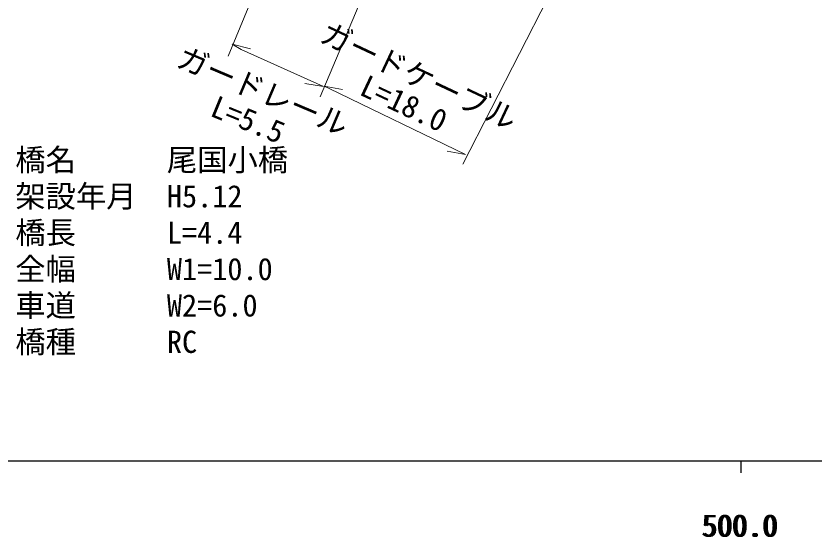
# Model space of a CAD drawing. Units: millimetres, scale not verified. Extents: x 40000 to 680000, y 20000 to 380000.
# Drawn here: x 508219 to 574033, y 198715 to 241674 of the extents above; entities that cross this region are included whole.
import ezdxf
from ezdxf.enums import TextEntityAlignment as Align

# ---------------------------------------------------------------- set-up
doc = ezdxf.new("R2010")
doc.units = ezdxf.units.MM
doc.header["$LTSCALE"] = 1000
doc.layers.add('M-STR-HTXT', color=7, linetype='Continuous', lineweight=13)
doc.layers.add('M-TTL-BAND', color=7, linetype='Continuous', lineweight=25)
doc.styles.add('ＭＳ ゴシック', font='')
doc.styles.get('ＭＳ ゴシック').set_extended_font_data('MS Gothic')

msp = doc.modelspace()

# ---------------------------------------------------------------- linework, layer by layer
at = {"layer": 'M-STR-HTXT'}
for p, q in [((525722, 238361), (532751, 255302)), ((533292, 234996), (540201, 251337)), ((545067, 229469), (553358, 245630)), ((526789, 238921), (526056, 239349)), ((526056, 239349), (527564, 238956)), ((526789, 238921), (533568, 235868)), ((533568, 235868), (532028, 236101)), ((534057, 235684), (533623, 235898)), ((533623, 235898), (535154, 235612)), ((534057, 235684), (545299, 230248)), ((545299, 230248), (543766, 230523))]:
    msp.add_line(p, q, dxfattribs=at)
at = {"layer": 'M-TTL-BAND'}
for p, q in [((40000, 205000), (579000, 205000)), ((568000, 205000), (568000, 204000))]:
    msp.add_line(p, q, dxfattribs=at)

# ---------------------------------------------------------------- texts
at = {"layer": 'M-STR-HTXT', "style": 'ＭＳ ゴシック'}
for s, rotation, p in [('ガードケーブル', 334.8, (541461, 236731)), ('ガードレール', 337, (528601, 235483)), ('L=18.0', 334.9, (540213, 234471)), ('L=5.5', 337.7, (527357, 233137))]:
    msp.add_text(s, height=1833, rotation=rotation, dxfattribs=at).set_placement(p, align=Align.MIDDLE_CENTER)
for s, p in [('橋名\u3000\u3000\u3000尾国小橋', (508163, 228344)), ('架設年月\u3000H5.12', (508163, 225344)), ('橋長\u3000\u3000\u3000L=4.4', (508163, 222344)), ('全幅\u3000\u3000\u3000W1=10.0', (508163, 219344)), ('車道\u3000\u3000\u3000W2=6.0', (508163, 216344)), ('橋種\u3000\u3000\u3000RC', (508163, 213344))]:
    msp.add_text(s, height=1833, dxfattribs=at).set_placement(p, align=Align.BOTTOM_LEFT)
at = {"layer": 'M-TTL-BAND', "style": 'ＭＳ ゴシック'}
for p in [(567844, 198195), (568000, 198195)]:
    msp.add_text('500.0', height=1833, dxfattribs=at).set_placement(p, align=Align.BOTTOM_CENTER)

doc.saveas('drawing.dxf')
